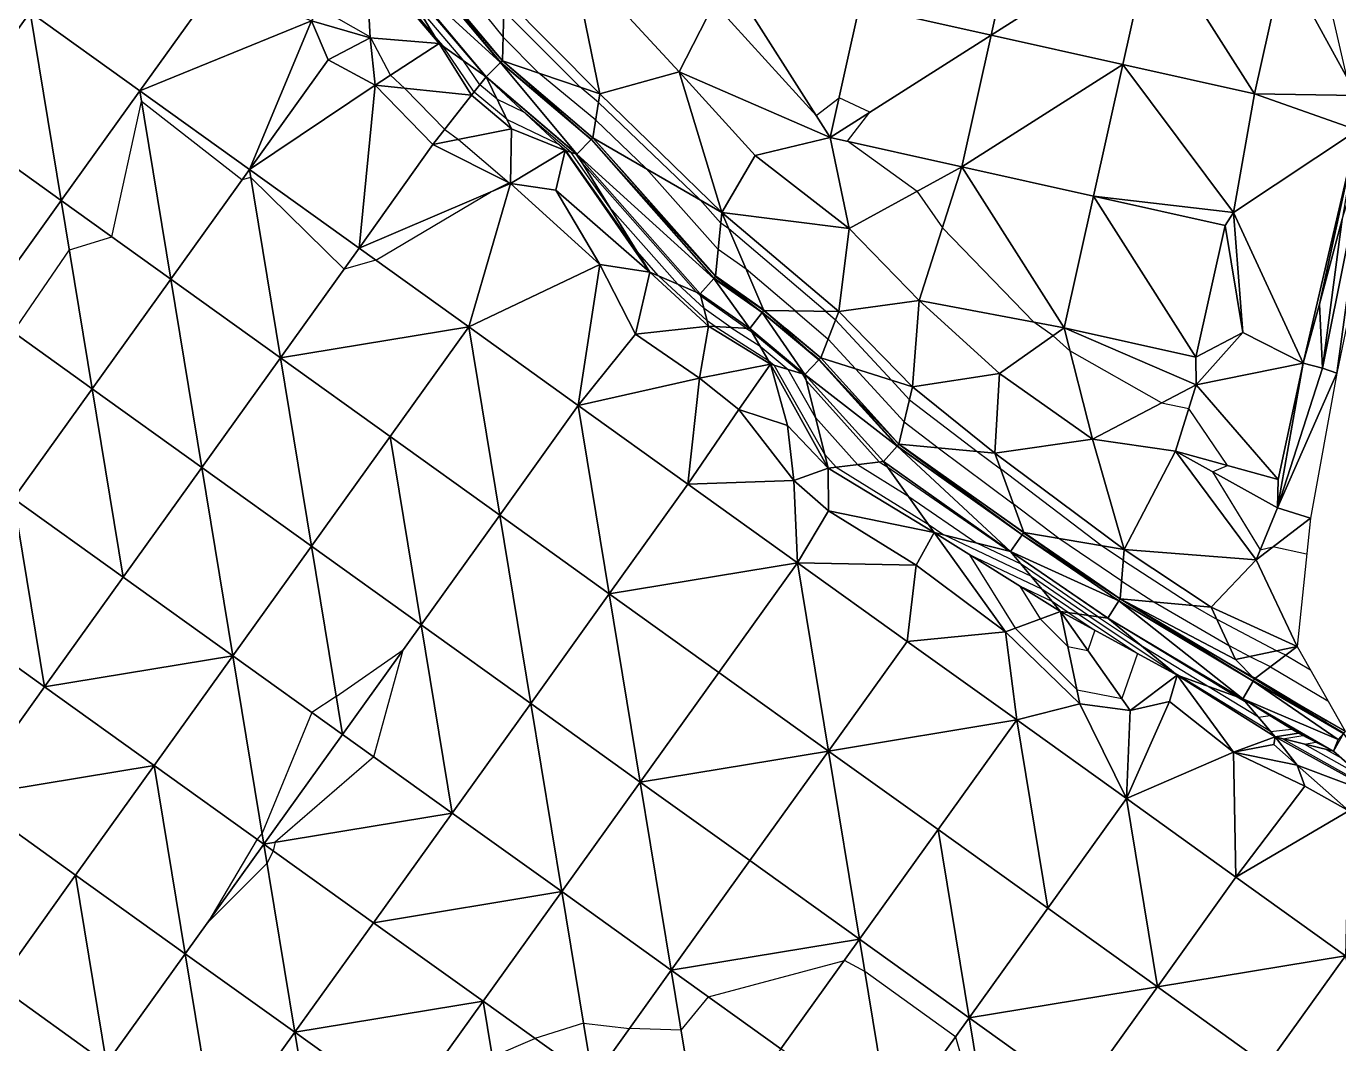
# Model space of a CAD drawing. Extents: x 452550 to 453808, y 451368 to 453069.
# Drawn here: x 453230.9 to 453328.2, y 452361.9 to 452437.3 of the extents above; entities that cross this region are included whole.
import ezdxf

# ---------------------------------------------------------------- set-up
doc = ezdxf.new("R2010")
doc.units = 0
doc.header["$LTSCALE"] = 0.35
doc.header["$MEASUREMENT"] = 0
doc.linetypes.add('DASHED', pattern=[5442.857143, 3628.571429, -1814.285714])
doc.layers.add('Default', color=42, linetype='Continuous', lineweight=25)
doc.layers.add('FPS_Contours-Minor', color=40, linetype='DASHED', lineweight=25)

msp = doc.modelspace()

# ---------------------------------------------------------------- linework, layer by layer
at = {"layer": 'Default', "color": 8, "linetype": 'Continuous', "lineweight": 25}
for points in [[(453302.435, 452436.625, 13.934), (453292.675, 452438.803, 13.95), (453304.613, 452446.385, 13.943)], [(453302.435, 452436.625, 13.934), (453304.613, 452446.385, 13.943), (453314.373, 452444.207, 13.98)], [(453231.188, 452438.322, 14.016), (453225.36, 452430.195, 14.024), (453223.062, 452444.15, 14.035)], [(453312.195, 452434.447, 13.956), (453302.435, 452436.625, 13.934), (453314.373, 452444.207, 13.98)], [(453312.195, 452434.447, 13.956), (453314.373, 452444.207, 13.98), (453321.955, 452432.269, 13.944)], [(453321.955, 452432.269, 13.944), (453314.373, 452444.207, 13.98), (453324.133, 452442.029, 13.964)], [(453257.665, 452442.265, 12.356), (453258.799, 452443.248, 12.356), (453266.062, 452434.592, 12.457)], [(453258.799, 452443.248, 12.356), (453258.95, 452443.379, 12.956), (453266.204, 452434.733, 13.057)], [(453258.799, 452443.248, 12.356), (453266.204, 452434.733, 13.057), (453266.062, 452434.592, 12.457)], [(453258.95, 452443.379, 12.956), (453266.332, 452439.44, 14.262), (453266.204, 452434.733, 13.057)], [(453252.047, 452437.694, 14.087), (453256.078, 452442.429, 13.613), (453256.386, 452436.426, 14.005)], [(453257.665, 452442.265, 12.356), (453261.51, 452436.017, 13.586), (453256.078, 452442.429, 13.613)], [(453261.51, 452436.017, 13.586), (453256.386, 452436.426, 14.005), (453256.078, 452442.429, 13.613)], [(453261.51, 452436.017, 13.586), (453257.665, 452442.265, 12.356), (453264.993, 452433.531, 12.457)], [(453257.665, 452442.265, 12.356), (453266.062, 452434.592, 12.457), (453264.993, 452433.531, 12.457)], [(453271.313, 452442.547, 14.278), (453273.426, 452432.277, 14.245), (453266.332, 452439.44, 14.262)], [(453279.289, 452433.9, 14.344), (453273.426, 452432.277, 14.245), (453271.313, 452442.547, 14.278)], [(453279.289, 452433.9, 14.344), (453271.313, 452442.547, 14.278), (453282.915, 452440.981, 13.864)], [(453321.955, 452432.269, 13.944), (453324.133, 452442.029, 13.964), (453329.545, 452432.153, 14.006)], [(453324.133, 452442.029, 13.964), (453331.769, 452441.43, 14.065), (453329.545, 452432.153, 14.006)], [(453239.314, 452432.494, 14.002), (453231.188, 452438.322, 14.016), (453245.142, 452440.62, 14.042)], [(453239.314, 452432.494, 14.002), (453245.142, 452440.62, 14.042), (453252.047, 452437.694, 14.087)], [(453279.289, 452433.9, 14.344), (453282.915, 452440.981, 13.864), (453290.497, 452429.043, 14.021)], [(453290.497, 452429.043, 14.021), (453282.915, 452440.981, 13.864), (453292.675, 452438.803, 13.95)], [(453266.332, 452439.44, 14.262), (453273.426, 452432.277, 14.245), (453266.204, 452434.733, 13.057)], [(453233.486, 452424.368, 14.023), (453225.36, 452430.195, 14.024), (453231.188, 452438.322, 14.016)], [(453239.314, 452432.494, 14.002), (453233.486, 452424.368, 14.023), (453231.188, 452438.322, 14.016)], [(453290.497, 452429.043, 14.021), (453292.675, 452438.803, 13.95), (453302.435, 452436.625, 13.934)], [(453247.44, 452426.666, 14.003), (453239.314, 452432.494, 14.002), (453252.047, 452437.694, 14.087)], [(453253.268, 452434.792, 14.097), (453247.44, 452426.666, 14.003), (453252.047, 452437.694, 14.087)], [(453253.268, 452434.792, 14.097), (453252.047, 452437.694, 14.087), (453256.386, 452436.426, 14.005)], [(453253.268, 452434.792, 14.097), (453256.386, 452436.426, 14.005), (453256.752, 452432.907, 14.132)], [(453256.386, 452436.426, 14.005), (453261.51, 452436.017, 13.586), (453256.752, 452432.907, 14.132)], [(453300.257, 452426.865, 13.856), (453290.497, 452429.043, 14.021), (453302.435, 452436.625, 13.934)], [(453300.257, 452426.865, 13.856), (453302.435, 452436.625, 13.934), (453312.195, 452434.447, 13.956)], [(453261.51, 452436.017, 13.586), (453263.913, 452432.177, 13.704), (453256.752, 452432.907, 14.132)], [(453263.913, 452432.177, 13.704), (453261.51, 452436.017, 13.586), (453264.993, 452433.531, 12.457)], [(453247.44, 452426.666, 14.003), (453253.268, 452434.792, 14.097), (453256.752, 452432.907, 14.132)], [(453264.993, 452433.531, 12.457), (453266.062, 452434.592, 12.457), (453271.714, 452427.808, 12.402)], [(453266.062, 452434.592, 12.457), (453266.204, 452434.733, 13.057), (453272.768, 452428.881, 12.402)], [(453266.062, 452434.592, 12.457), (453272.768, 452428.881, 12.402), (453271.714, 452427.808, 12.402)], [(453266.204, 452434.733, 13.057), (453272.908, 452429.025, 13.002), (453272.768, 452428.881, 12.402)], [(453266.204, 452434.733, 13.057), (453273.426, 452432.277, 14.245), (453272.908, 452429.025, 13.002)], [(453310.017, 452424.687, 13.882), (453300.257, 452426.865, 13.856), (453312.195, 452434.447, 13.956)], [(453310.017, 452424.687, 13.882), (453312.195, 452434.447, 13.956), (453320.401, 452423.482, 13.89)], [(453312.195, 452434.447, 13.956), (453321.955, 452432.269, 13.944), (453320.401, 452423.482, 13.89)], [(453266.872, 452429.68, 13.727), (453263.913, 452432.177, 13.704), (453264.993, 452433.531, 12.457)], [(453270.849, 452428.067, 13.608), (453264.993, 452433.531, 12.457), (453271.714, 452427.808, 12.402)], [(453270.849, 452428.067, 13.608), (453266.872, 452429.68, 13.727), (453264.993, 452433.531, 12.457)], [(453279.289, 452433.9, 14.344), (453282.46, 452423.49, 14.205), (453273.426, 452432.277, 14.245)], [(453284.93, 452427.712, 14.246), (453279.289, 452433.9, 14.344), (453290.497, 452429.043, 14.021)], [(453284.93, 452427.712, 14.246), (453282.46, 452423.49, 14.205), (453279.289, 452433.9, 14.344)], [(453241.612, 452418.54, 13.973), (453233.486, 452424.368, 14.023), (453239.314, 452432.494, 14.002)], [(453247.44, 452426.666, 14.003), (453241.612, 452418.54, 13.973), (453239.314, 452432.494, 14.002)], [(453255.567, 452420.838, 14.015), (453247.44, 452426.666, 14.003), (453256.752, 452432.907, 14.132)], [(453255.567, 452420.838, 14.015), (453256.752, 452432.907, 14.132), (453261.025, 452428.519, 14.132)], [(453256.752, 452432.907, 14.132), (453263.913, 452432.177, 13.704), (453261.025, 452428.519, 14.132)], [(453263.913, 452432.177, 13.704), (453266.872, 452429.68, 13.727), (453261.025, 452428.519, 14.132)], [(453273.426, 452432.277, 14.245), (453282.46, 452423.49, 14.205), (453272.908, 452429.025, 13.002)], [(453321.955, 452432.269, 13.944), (453329.591, 452429.578, 13.953), (453320.401, 452423.482, 13.89)], [(453329.591, 452429.578, 13.953), (453321.955, 452432.269, 13.944), (453329.545, 452432.153, 14.006)], [(453233.486, 452424.368, 14.023), (453227.658, 452416.241, 14.025), (453225.36, 452430.195, 14.024)], [(453261.025, 452428.519, 14.132), (453266.872, 452429.68, 13.727), (453266.804, 452425.634, 13.998)], [(453266.872, 452429.68, 13.727), (453270.849, 452428.067, 13.608), (453266.804, 452425.634, 13.998)], [(453325.546, 452412.314, 13.95), (453320.401, 452423.482, 13.89), (453329.591, 452429.578, 13.953)], [(453326.758, 452416.693, 13.925), (453325.546, 452412.314, 13.95), (453329.591, 452429.578, 13.953)], [(453329.591, 452429.578, 13.953), (453328.46, 452422.993, 13.928), (453326.758, 452416.693, 13.925)], [(453330.533, 452429.552, 13.649), (453328.064, 452411.567, 13.974), (453326.994, 452411.94, 13.715)], [(453328.46, 452422.993, 13.928), (453330.533, 452429.552, 13.649), (453326.994, 452411.94, 13.715)], [(453330.533, 452429.552, 13.649), (453331.772, 452429.374, 14.046), (453328.064, 452411.567, 13.974)], [(453271.714, 452427.808, 12.402), (453272.768, 452428.881, 12.402), (453281.866, 452418.593, 12.393)], [(453272.768, 452428.881, 12.402), (453272.908, 452429.025, 13.002), (453282.001, 452418.743, 12.993)], [(453272.768, 452428.881, 12.402), (453282.001, 452418.743, 12.993), (453281.866, 452418.593, 12.393)], [(453272.908, 452429.025, 13.002), (453282.46, 452423.49, 14.205), (453282.001, 452418.743, 12.993)], [(453291.912, 452422.295, 14.218), (453284.93, 452427.712, 14.246), (453290.497, 452429.043, 14.021)], [(453291.912, 452422.295, 14.218), (453290.497, 452429.043, 14.021), (453300.257, 452426.865, 13.856)], [(453255.567, 452420.838, 14.015), (453261.025, 452428.519, 14.132), (453266.804, 452425.634, 13.998)], [(453266.804, 452425.634, 13.998), (453270.849, 452428.067, 13.608), (453270.157, 452425.129, 13.782)], [(453277.114, 452419.056, 13.732), (453270.157, 452425.129, 13.782), (453270.849, 452428.067, 13.608)], [(453271.714, 452427.808, 12.402), (453277.114, 452419.056, 13.732), (453270.849, 452428.067, 13.608)], [(453271.714, 452427.808, 12.402), (453281.866, 452418.593, 12.393), (453280.859, 452417.466, 12.393)], [(453277.114, 452419.056, 13.732), (453271.714, 452427.808, 12.402), (453280.859, 452417.466, 12.393)], [(453291.912, 452422.295, 14.218), (453282.46, 452423.49, 14.205), (453284.93, 452427.712, 14.246)], [(453249.739, 452412.712, 13.935), (453241.612, 452418.54, 13.973), (453247.44, 452426.666, 14.003)], [(453255.567, 452420.838, 14.015), (453249.739, 452412.712, 13.935), (453247.44, 452426.666, 14.003)], [(453297.081, 452416.953, 14.173), (453291.912, 452422.295, 14.218), (453300.257, 452426.865, 13.856)], [(453297.081, 452416.953, 14.173), (453300.257, 452426.865, 13.856), (453307.839, 452414.927, 13.954)], [(453307.839, 452414.927, 13.954), (453300.257, 452426.865, 13.856), (453310.017, 452424.687, 13.882)], [(453263.693, 452415.01, 13.916), (453255.567, 452420.838, 14.015), (453266.804, 452425.634, 13.998)], [(453263.693, 452415.01, 13.916), (453266.804, 452425.634, 13.998), (453273.414, 452419.617, 13.939)], [(453266.804, 452425.634, 13.998), (453270.157, 452425.129, 13.782), (453273.414, 452419.617, 13.939)], [(453277.114, 452419.056, 13.732), (453273.414, 452419.617, 13.939), (453270.157, 452425.129, 13.782)], [(453307.839, 452414.927, 13.954), (453310.017, 452424.687, 13.882), (453317.599, 452412.749, 13.885)], [(453317.599, 452412.749, 13.885), (453310.017, 452424.687, 13.882), (453319.777, 452422.509, 13.91)], [(453319.777, 452422.509, 13.91), (453310.017, 452424.687, 13.882), (453320.401, 452423.482, 13.89)], [(453235.785, 452410.413, 13.935), (453227.658, 452416.241, 14.025), (453233.486, 452424.368, 14.023)], [(453241.612, 452418.54, 13.973), (453235.785, 452410.413, 13.935), (453233.486, 452424.368, 14.023)], [(453282.001, 452418.743, 12.993), (453282.46, 452423.49, 14.205), (453285.584, 452416.225, 12.991)], [(453282.46, 452423.49, 14.205), (453291.126, 452416.144, 14.216), (453285.584, 452416.225, 12.991)], [(453291.912, 452422.295, 14.218), (453291.126, 452416.144, 14.216), (453282.46, 452423.49, 14.205)], [(453321.079, 452414.584, 13.903), (453319.777, 452422.509, 13.91), (453320.401, 452423.482, 13.89)], [(453325.546, 452412.314, 13.95), (453321.079, 452414.584, 13.903), (453320.401, 452423.482, 13.89)], [(453326.994, 452411.94, 13.715), (453326.758, 452416.693, 13.925), (453328.46, 452422.993, 13.928)], [(453297.081, 452416.953, 14.173), (453291.126, 452416.144, 14.216), (453291.912, 452422.295, 14.218)], [(453317.599, 452412.749, 13.885), (453319.777, 452422.509, 13.91), (453321.079, 452414.584, 13.903)], [(453263.693, 452415.01, 13.916), (453249.739, 452412.712, 13.935), (453255.567, 452420.838, 14.015)], [(453271.819, 452409.182, 13.859), (453263.693, 452415.01, 13.916), (453273.414, 452419.617, 13.939)], [(453271.819, 452409.182, 13.859), (453273.414, 452419.617, 13.939), (453276.062, 452414.463, 13.939)], [(453273.414, 452419.617, 13.939), (453277.114, 452419.056, 13.732), (453276.062, 452414.463, 13.939)], [(453281.479, 452415.062, 13.713), (453276.062, 452414.463, 13.939), (453277.114, 452419.056, 13.732)], [(453280.859, 452417.466, 12.393), (453281.479, 452415.062, 13.713), (453277.114, 452419.056, 13.732)], [(453243.911, 452404.586, 13.903), (453235.785, 452410.413, 13.935), (453241.612, 452418.54, 13.973)], [(453249.739, 452412.712, 13.935), (453243.911, 452404.586, 13.903), (453241.612, 452418.54, 13.973)], [(453280.859, 452417.466, 12.393), (453281.866, 452418.593, 12.393), (453284.548, 452414.875, 12.391)], [(453281.866, 452418.593, 12.393), (453282.001, 452418.743, 12.993), (453285.462, 452416.067, 12.391)], [(453281.866, 452418.593, 12.393), (453285.462, 452416.067, 12.391), (453284.548, 452414.875, 12.391)], [(453282.001, 452418.743, 12.993), (453285.584, 452416.225, 12.991), (453285.462, 452416.067, 12.391)], [(453281.479, 452415.062, 13.713), (453280.859, 452417.466, 12.393), (453284.548, 452414.875, 12.391)], [(453297.081, 452416.953, 14.173), (453296.596, 452410.565, 14.291), (453291.126, 452416.144, 14.216)], [(453303.045, 452411.561, 14.221), (453296.596, 452410.565, 14.291), (453297.081, 452416.953, 14.173)], [(453303.045, 452411.561, 14.221), (453297.081, 452416.953, 14.173), (453307.839, 452414.927, 13.954)], [(453235.785, 452410.413, 13.935), (453229.957, 452402.287, 13.932), (453227.658, 452416.241, 14.025)], [(453284.548, 452414.875, 12.391), (453285.462, 452416.067, 12.391), (453288.611, 452411.48, 12.414)], [(453285.462, 452416.067, 12.391), (453285.584, 452416.225, 12.991), (453289.653, 452412.565, 12.414)], [(453285.462, 452416.067, 12.391), (453289.653, 452412.565, 12.414), (453288.611, 452411.48, 12.414)], [(453285.584, 452416.225, 12.991), (453291.126, 452416.144, 14.216), (453289.792, 452412.71, 13.014)], [(453285.584, 452416.225, 12.991), (453289.792, 452412.71, 13.014), (453289.653, 452412.565, 12.414)], [(453291.126, 452416.144, 14.216), (453296.596, 452410.565, 14.291), (453289.792, 452412.71, 13.014)], [(453325.546, 452412.314, 13.95), (453326.758, 452416.693, 13.925), (453326.994, 452411.94, 13.715)], [(453257.865, 452406.884, 13.867), (453249.739, 452412.712, 13.935), (453263.693, 452415.01, 13.916)], [(453265.991, 452401.056, 13.902), (453257.865, 452406.884, 13.867), (453263.693, 452415.01, 13.916)], [(453271.819, 452409.182, 13.859), (453265.991, 452401.056, 13.902), (453263.693, 452415.01, 13.916)], [(453276.062, 452414.463, 13.939), (453281.479, 452415.062, 13.713), (453280.812, 452411.211, 13.897)], [(453286.066, 452412.242, 13.628), (453280.812, 452411.211, 13.897), (453281.479, 452415.062, 13.713)], [(453284.548, 452414.875, 12.391), (453286.066, 452412.242, 13.628), (453281.479, 452415.062, 13.713)], [(453309.928, 452406.69, 14.176), (453303.045, 452411.561, 14.221), (453307.839, 452414.927, 13.954)], [(453309.928, 452406.69, 14.176), (453307.839, 452414.927, 13.954), (453317.623, 452410.718, 13.912)], [(453307.839, 452414.927, 13.954), (453317.599, 452412.749, 13.885), (453317.623, 452410.718, 13.912)], [(453271.819, 452409.182, 13.859), (453276.062, 452414.463, 13.939), (453280.812, 452411.211, 13.897)], [(453286.066, 452412.242, 13.628), (453284.548, 452414.875, 12.391), (453288.611, 452411.48, 12.414)], [(453317.623, 452410.718, 13.912), (453317.599, 452412.749, 13.885), (453321.079, 452414.584, 13.903)], [(453325.546, 452412.314, 13.95), (453317.623, 452410.718, 13.912), (453321.079, 452414.584, 13.903)], [(453252.037, 452398.758, 13.892), (453243.911, 452404.586, 13.903), (453249.739, 452412.712, 13.935)], [(453257.865, 452406.884, 13.867), (453252.037, 452398.758, 13.892), (453249.739, 452412.712, 13.935)], [(453280.812, 452411.211, 13.897), (453286.066, 452412.242, 13.628), (453283.708, 452408.879, 13.891)], [(453283.708, 452408.879, 13.891), (453286.066, 452412.242, 13.628), (453287.329, 452407.686, 13.771)], [(453288.611, 452411.48, 12.414), (453290.338, 452404.523, 13.687), (453286.066, 452412.242, 13.628)], [(453290.338, 452404.523, 13.687), (453287.329, 452407.686, 13.771), (453286.066, 452412.242, 13.628)], [(453289.653, 452412.565, 12.414), (453295.451, 452406.162, 12.397), (453288.611, 452411.48, 12.414)], [(453289.653, 452412.565, 12.414), (453289.792, 452412.71, 13.014), (453295.585, 452406.313, 12.997)], [(453289.653, 452412.565, 12.414), (453295.585, 452406.313, 12.997), (453295.451, 452406.162, 12.397)], [(453289.792, 452412.71, 13.014), (453296.596, 452410.565, 14.291), (453295.585, 452406.313, 12.997)], [(453325.546, 452412.314, 13.95), (453323.709, 452403.689, 13.845), (453317.623, 452410.718, 13.912)], [(453323.662, 452401.598, 13.722), (453323.709, 452403.689, 13.845), (453325.546, 452412.314, 13.95)], [(453326.994, 452411.94, 13.715), (453323.662, 452401.598, 13.722), (453325.546, 452412.314, 13.95)], [(453279.945, 452403.354, 13.868), (453271.819, 452409.182, 13.859), (453280.812, 452411.211, 13.897)], [(453279.945, 452403.354, 13.868), (453280.812, 452411.211, 13.897), (453283.708, 452408.879, 13.891)], [(453288.611, 452411.48, 12.414), (453295.451, 452406.162, 12.397), (453294.449, 452405.033, 12.397)], [(453290.338, 452404.523, 13.687), (453288.611, 452411.48, 12.414), (453294.449, 452405.033, 12.397)], [(453303.045, 452411.561, 14.221), (453302.703, 452405.658, 14.226), (453296.596, 452410.565, 14.291)], [(453309.928, 452406.69, 14.176), (453302.703, 452405.658, 14.226), (453303.045, 452411.561, 14.221)], [(453326.994, 452411.94, 13.715), (453328.064, 452411.567, 13.974), (453323.662, 452401.598, 13.722)], [(453328.064, 452411.567, 13.974), (453326.092, 452400.836, 13.852), (453323.662, 452401.598, 13.722)], [(453238.083, 452396.459, 13.919), (453229.957, 452402.287, 13.932), (453235.785, 452410.413, 13.935)], [(453243.911, 452404.586, 13.903), (453238.083, 452396.459, 13.919), (453235.785, 452410.413, 13.935)], [(453296.596, 452410.565, 14.291), (453302.703, 452405.658, 14.226), (453295.585, 452406.313, 12.997)], [(453309.928, 452406.69, 14.176), (453317.623, 452410.718, 13.912), (453316.097, 452405.788, 14.159)], [(453323.709, 452403.689, 13.845), (453316.097, 452405.788, 14.159), (453317.623, 452410.718, 13.912)], [(453274.117, 452395.228, 13.912), (453265.991, 452401.056, 13.902), (453271.819, 452409.182, 13.859)], [(453279.945, 452403.354, 13.868), (453274.117, 452395.228, 13.912), (453271.819, 452409.182, 13.859)], [(453279.945, 452403.354, 13.868), (453283.708, 452408.879, 13.891), (453287.788, 452403.624, 13.896)], [(453283.708, 452408.879, 13.891), (453287.329, 452407.686, 13.771), (453287.788, 452403.624, 13.896)], [(453287.329, 452407.686, 13.771), (453290.338, 452404.523, 13.687), (453287.788, 452403.624, 13.896)], [(453260.163, 452392.93, 13.992), (453252.037, 452398.758, 13.892), (453257.865, 452406.884, 13.867)], [(453265.991, 452401.056, 13.902), (453260.163, 452392.93, 13.992), (453257.865, 452406.884, 13.867)], [(453294.449, 452405.033, 12.397), (453295.451, 452406.162, 12.397), (453303.87, 452398.361, 12.485)], [(453295.451, 452406.162, 12.397), (453295.585, 452406.313, 12.997), (453304.727, 452399.593, 12.485)], [(453295.451, 452406.162, 12.397), (453304.727, 452399.593, 12.485), (453303.87, 452398.361, 12.485)], [(453295.585, 452406.313, 12.997), (453302.703, 452405.658, 14.226), (453304.842, 452399.757, 13.085)], [(453295.585, 452406.313, 12.997), (453304.842, 452399.757, 13.085), (453304.727, 452399.593, 12.485)], [(453309.928, 452406.69, 14.176), (453312.298, 452398.509, 14.273), (453302.703, 452405.658, 14.226)], [(453309.928, 452406.69, 14.176), (453316.097, 452405.788, 14.159), (453312.298, 452398.509, 14.273)], [(453312.298, 452398.509, 14.273), (453304.842, 452399.757, 13.085), (453302.703, 452405.658, 14.226)], [(453322.066, 452397.732, 14.067), (453312.298, 452398.509, 14.273), (453316.097, 452405.788, 14.159)], [(453323.709, 452403.689, 13.845), (453323.662, 452401.598, 13.722), (453316.097, 452405.788, 14.159)], [(453323.662, 452401.598, 13.722), (453322.066, 452397.732, 14.067), (453316.097, 452405.788, 14.159)], [(453246.209, 452390.631, 13.93), (453238.083, 452396.459, 13.919), (453243.911, 452404.586, 13.903)], [(453252.037, 452398.758, 13.892), (453246.209, 452390.631, 13.93), (453243.911, 452404.586, 13.903)], [(453287.788, 452403.624, 13.896), (453290.338, 452404.523, 13.687), (453290.379, 452401.369, 13.831)], [(453294.449, 452405.033, 12.397), (453298.202, 452399.762, 13.647), (453290.338, 452404.523, 13.687)], [(453298.202, 452399.762, 13.647), (453290.379, 452401.369, 13.831), (453290.338, 452404.523, 13.687)], [(453298.202, 452399.762, 13.647), (453294.449, 452405.033, 12.397), (453303.87, 452398.361, 12.485)], [(453288.071, 452397.526, 13.925), (453274.117, 452395.228, 13.912), (453279.945, 452403.354, 13.868)], [(453288.071, 452397.526, 13.925), (453279.945, 452403.354, 13.868), (453287.788, 452403.624, 13.896)], [(453288.071, 452397.526, 13.925), (453287.788, 452403.624, 13.896), (453290.379, 452401.369, 13.831)], [(453232.255, 452388.333, 13.922), (453224.129, 452394.161, 13.921), (453229.957, 452402.287, 13.932)], [(453238.083, 452396.459, 13.919), (453232.255, 452388.333, 13.922), (453229.957, 452402.287, 13.932)], [(453288.071, 452397.526, 13.925), (453290.379, 452401.369, 13.831), (453296.873, 452397.356, 13.83)], [(453290.379, 452401.369, 13.831), (453298.202, 452399.762, 13.647), (453296.873, 452397.356, 13.83)], [(453323.662, 452401.598, 13.722), (453326.092, 452400.836, 13.852), (453322.066, 452397.732, 14.067)], [(453268.289, 452387.102, 13.969), (453260.163, 452392.93, 13.992), (453265.991, 452401.056, 13.902)], [(453274.117, 452395.228, 13.912), (453268.289, 452387.102, 13.969), (453265.991, 452401.056, 13.902)], [(453326.092, 452400.836, 13.852), (453325.117, 452391.307, 14.377), (453322.066, 452397.732, 14.067)], [(453303.499, 452392.409, 13.81), (453296.873, 452397.356, 13.83), (453298.202, 452399.762, 13.647)], [(453303.87, 452398.361, 12.485), (453307.563, 452393.915, 14.904), (453298.202, 452399.762, 13.647)], [(453307.563, 452393.915, 14.904), (453303.499, 452392.409, 13.81), (453298.202, 452399.762, 13.647)], [(453303.87, 452398.361, 12.485), (453304.727, 452399.593, 12.485), (453311.891, 452394.694, 12.471)], [(453304.727, 452399.593, 12.485), (453304.842, 452399.757, 13.085), (453311.999, 452394.862, 13.071)], [(453304.727, 452399.593, 12.485), (453311.999, 452394.862, 13.071), (453311.891, 452394.694, 12.471)], [(453304.842, 452399.757, 13.085), (453312.298, 452398.509, 14.273), (453311.999, 452394.862, 13.071)], [(453254.335, 452384.803, 14.027), (453246.209, 452390.631, 13.93), (453252.037, 452398.758, 13.892)], [(453260.163, 452392.93, 13.992), (453254.335, 452384.803, 14.027), (453252.037, 452398.758, 13.892)], [(453312.298, 452398.509, 14.273), (453318.743, 452394.242, 14.234), (453311.999, 452394.862, 13.071)], [(453318.743, 452394.242, 14.234), (453312.298, 452398.509, 14.273), (453322.066, 452397.732, 14.067)], [(453282.244, 452389.4, 13.887), (453274.117, 452395.228, 13.912), (453288.071, 452397.526, 13.925)], [(453290.37, 452383.572, 13.837), (453282.244, 452389.4, 13.887), (453288.071, 452397.526, 13.925)], [(453296.198, 452391.698, 13.862), (453290.37, 452383.572, 13.837), (453288.071, 452397.526, 13.925)], [(453296.198, 452391.698, 13.862), (453288.071, 452397.526, 13.925), (453296.873, 452397.356, 13.83)], [(453303.87, 452398.361, 12.485), (453311.891, 452394.694, 12.471), (453311.081, 452393.429, 12.471)], [(453307.563, 452393.915, 14.904), (453303.87, 452398.361, 12.485), (453311.081, 452393.429, 12.471)], [(453325.117, 452391.307, 14.377), (453318.743, 452394.242, 14.234), (453322.066, 452397.732, 14.067)], [(453246.209, 452390.631, 13.93), (453232.255, 452388.333, 13.922), (453238.083, 452396.459, 13.919)], [(453296.198, 452391.698, 13.862), (453296.873, 452397.356, 13.83), (453303.499, 452392.409, 13.81)], [(453276.416, 452381.274, 13.904), (453268.289, 452387.102, 13.969), (453274.117, 452395.228, 13.912)], [(453282.244, 452389.4, 13.887), (453276.416, 452381.274, 13.904), (453274.117, 452395.228, 13.912)], [(453311.081, 452393.429, 12.471), (453311.891, 452394.694, 12.471), (453321.091, 452387.446, 12.37)], [(453311.891, 452394.694, 12.471), (453311.999, 452394.862, 13.071), (453321.852, 452388.74, 12.37)], [(453311.891, 452394.694, 12.471), (453321.852, 452388.74, 12.37), (453321.091, 452387.446, 12.37)], [(453311.999, 452394.862, 13.071), (453320.548, 452390.358, 13.246), (453321.953, 452388.912, 12.97)], [(453311.999, 452394.862, 13.071), (453321.953, 452388.912, 12.97), (453321.852, 452388.74, 12.37)], [(453311.999, 452394.862, 13.071), (453318.743, 452394.242, 14.234), (453320.548, 452390.358, 13.246)], [(453232.255, 452388.333, 13.922), (453226.427, 452380.207, 13.952), (453224.129, 452394.161, 13.921)], [(453303.499, 452392.409, 13.81), (453307.563, 452393.915, 14.904), (453309.009, 452387.059, 13.839)], [(453311.081, 452393.429, 12.471), (453316.226, 452389.189, 13.535), (453307.563, 452393.915, 14.904)], [(453312.723, 452386.586, 13.878), (453309.009, 452387.059, 13.839), (453307.563, 452393.915, 14.904)], [(453316.226, 452389.189, 13.535), (453312.723, 452386.586, 13.878), (453307.563, 452393.915, 14.904)], [(453318.743, 452394.242, 14.234), (453325.117, 452391.307, 14.377), (453320.548, 452390.358, 13.246)], [(453262.462, 452378.976, 13.932), (453254.335, 452384.803, 14.027), (453260.163, 452392.93, 13.992)], [(453268.289, 452387.102, 13.969), (453262.462, 452378.976, 13.932), (453260.163, 452392.93, 13.992)], [(453316.226, 452389.189, 13.535), (453311.081, 452393.429, 12.471), (453321.091, 452387.446, 12.37)], [(453304.324, 452385.871, 13.854), (453290.37, 452383.572, 13.837), (453296.198, 452391.698, 13.862)], [(453304.324, 452385.871, 13.854), (453296.198, 452391.698, 13.862), (453303.499, 452392.409, 13.81)], [(453304.324, 452385.871, 13.854), (453303.499, 452392.409, 13.81), (453309.009, 452387.059, 13.839)], [(453240.381, 452382.505, 13.933), (453232.255, 452388.333, 13.922), (453246.209, 452390.631, 13.93)], [(453248.507, 452376.677, 14.004), (453240.381, 452382.505, 13.933), (453246.209, 452390.631, 13.93)], [(453254.335, 452384.803, 14.027), (453248.507, 452376.677, 14.004), (453246.209, 452390.631, 13.93)], [(453325.117, 452391.307, 14.377), (453321.953, 452388.912, 12.97), (453320.548, 452390.358, 13.246)], [(453321.953, 452388.912, 12.97), (453325.117, 452391.307, 14.377), (453328.66, 452385.033, 13.008)], [(453290.37, 452383.572, 13.837), (453276.416, 452381.274, 13.904), (453282.244, 452389.4, 13.887)], [(453312.723, 452386.586, 13.878), (453316.226, 452389.189, 13.535), (453315.656, 452387.238, 13.788)], [(453320.399, 452383.485, 13.911), (453315.656, 452387.238, 13.788), (453316.226, 452389.189, 13.535)], [(453321.091, 452387.446, 12.37), (453323.472, 452384.625, 13.678), (453316.226, 452389.189, 13.535)], [(453323.472, 452384.625, 13.678), (453320.399, 452383.485, 13.911), (453316.226, 452389.189, 13.535)], [(453321.091, 452387.446, 12.37), (453321.852, 452388.74, 12.37), (453328.145, 452384.437, 12.332)], [(453321.852, 452388.74, 12.37), (453321.953, 452388.912, 12.97), (453328.56, 452384.859, 12.33)], [(453321.852, 452388.74, 12.37), (453328.56, 452384.859, 12.33), (453328.145, 452384.437, 12.332)], [(453321.953, 452388.912, 12.97), (453328.66, 452385.033, 13.008), (453328.56, 452384.859, 12.33)], [(453240.381, 452382.505, 13.933), (453226.427, 452380.207, 13.952), (453232.255, 452388.333, 13.922)], [(453270.588, 452373.148, 13.934), (453262.462, 452378.976, 13.932), (453268.289, 452387.102, 13.969)], [(453276.416, 452381.274, 13.904), (453270.588, 452373.148, 13.934), (453268.289, 452387.102, 13.969)], [(453312.45, 452380.043, 13.88), (453304.324, 452385.871, 13.854), (453309.009, 452387.059, 13.839)], [(453312.45, 452380.043, 13.88), (453309.009, 452387.059, 13.839), (453312.723, 452386.586, 13.878)], [(453312.45, 452380.043, 13.88), (453315.656, 452387.238, 13.788), (453320.399, 452383.485, 13.911)], [(453312.45, 452380.043, 13.88), (453312.723, 452386.586, 13.878), (453315.656, 452387.238, 13.788)], [(453321.091, 452387.446, 12.37), (453328.145, 452384.437, 12.332), (453327.809, 452383.56, 12.33)], [(453325.208, 452384.883, 13.66), (453321.091, 452387.446, 12.37), (453327.809, 452383.56, 12.33)], [(453325.208, 452384.883, 13.66), (453323.472, 452384.625, 13.678), (453321.091, 452387.446, 12.37)], [(453298.496, 452377.744, 13.891), (453290.37, 452383.572, 13.837), (453304.324, 452385.871, 13.854)], [(453306.622, 452371.916, 13.89), (453298.496, 452377.744, 13.891), (453304.324, 452385.871, 13.854)], [(453312.45, 452380.043, 13.88), (453306.622, 452371.916, 13.89), (453304.324, 452385.871, 13.854)], [(453262.462, 452378.976, 13.932), (453248.507, 452376.677, 14.004), (453254.335, 452384.803, 14.027)], [(453323.472, 452384.625, 13.678), (453325.208, 452384.883, 13.66), (453327.809, 452383.56, 12.33)], [(453328.145, 452384.437, 12.332), (453328.56, 452384.859, 12.33), (453327.809, 452383.56, 12.33)], [(453328.56, 452384.859, 12.33), (453331.892, 452379.989, 13.568), (453327.809, 452383.56, 12.33)], [(453320.399, 452383.485, 13.911), (453323.472, 452384.625, 13.678), (453323.385, 452384.043, 13.696)], [(453320.399, 452383.485, 13.911), (453323.385, 452384.043, 13.696), (453325.117, 452382.528, 13.815)], [(453325.117, 452382.528, 13.815), (453323.385, 452384.043, 13.696), (453323.472, 452384.625, 13.678)], [(453327.809, 452383.56, 12.33), (453331.892, 452379.989, 13.568), (453323.472, 452384.625, 13.678)], [(453331.892, 452379.989, 13.568), (453325.117, 452382.528, 13.815), (453323.472, 452384.625, 13.678)], [(453284.542, 452375.446, 13.904), (453276.416, 452381.274, 13.904), (453290.37, 452383.572, 13.837)], [(453292.668, 452369.618, 13.985), (453284.542, 452375.446, 13.904), (453290.37, 452383.572, 13.837)], [(453298.496, 452377.744, 13.891), (453292.668, 452369.618, 13.985), (453290.37, 452383.572, 13.837)], [(453320.576, 452374.215, 13.907), (453312.45, 452380.043, 13.88), (453320.399, 452383.485, 13.911)], [(453320.576, 452374.215, 13.907), (453320.399, 452383.485, 13.911), (453325.684, 452380.965, 13.866)], [(453320.399, 452383.485, 13.911), (453325.117, 452382.528, 13.815), (453325.684, 452380.965, 13.866)], [(453234.553, 452374.379, 13.932), (453226.427, 452380.207, 13.952), (453240.381, 452382.505, 13.933)], [(453242.679, 452368.551, 13.998), (453234.553, 452374.379, 13.932), (453240.381, 452382.505, 13.933)], [(453248.507, 452376.677, 14.004), (453242.679, 452368.551, 13.998), (453240.381, 452382.505, 13.933)], [(453331.892, 452379.989, 13.568), (453328.935, 452379.147, 13.812), (453325.117, 452382.528, 13.815)], [(453328.935, 452379.147, 13.812), (453325.684, 452380.965, 13.866), (453325.117, 452382.528, 13.815)], [(453278.714, 452367.32, 13.968), (453270.588, 452373.148, 13.934), (453276.416, 452381.274, 13.904)], [(453284.542, 452375.446, 13.904), (453278.714, 452367.32, 13.968), (453276.416, 452381.274, 13.904)], [(453320.576, 452374.215, 13.907), (453325.684, 452380.965, 13.866), (453328.935, 452379.147, 13.812)], [(453234.553, 452374.379, 13.932), (453228.725, 452366.253, 13.974), (453226.427, 452380.207, 13.952)], [(453314.748, 452366.089, 13.87), (453306.622, 452371.916, 13.89), (453312.45, 452380.043, 13.88)], [(453320.576, 452374.215, 13.907), (453314.748, 452366.089, 13.87), (453312.45, 452380.043, 13.88)], [(453256.634, 452370.849, 13.953), (453248.507, 452376.677, 14.004), (453262.462, 452378.976, 13.932)], [(453270.588, 452373.148, 13.934), (453256.634, 452370.849, 13.953), (453262.462, 452378.976, 13.932)], [(453328.703, 452368.387, 13.867), (453320.576, 452374.215, 13.907), (453328.935, 452379.147, 13.812)], [(453300.794, 452363.79, 13.985), (453292.668, 452369.618, 13.985), (453298.496, 452377.744, 13.891)], [(453306.622, 452371.916, 13.89), (453300.794, 452363.79, 13.985), (453298.496, 452377.744, 13.891)], [(453250.806, 452362.723, 13.962), (453242.679, 452368.551, 13.998), (453248.507, 452376.677, 14.004)], [(453256.634, 452370.849, 13.953), (453250.806, 452362.723, 13.962), (453248.507, 452376.677, 14.004)], [(453292.668, 452369.618, 13.985), (453278.714, 452367.32, 13.968), (453284.542, 452375.446, 13.904)], [(453236.852, 452360.425, 13.975), (453228.725, 452366.253, 13.974), (453234.553, 452374.379, 13.932)], [(453242.679, 452368.551, 13.998), (453236.852, 452360.425, 13.975), (453234.553, 452374.379, 13.932)], [(453328.703, 452368.387, 13.867), (453314.748, 452366.089, 13.87), (453320.576, 452374.215, 13.907)], [(453264.76, 452365.021, 13.975), (453256.634, 452370.849, 13.953), (453270.588, 452373.148, 13.934)], [(453272.886, 452359.194, 14.028), (453264.76, 452365.021, 13.975), (453270.588, 452373.148, 13.934)], [(453278.714, 452367.32, 13.968), (453272.886, 452359.194, 14.028), (453270.588, 452373.148, 13.934)], [(453314.748, 452366.089, 13.87), (453300.794, 452363.79, 13.985), (453306.622, 452371.916, 13.89)], [(453264.76, 452365.021, 13.975), (453250.806, 452362.723, 13.962), (453256.634, 452370.849, 13.953)], [(453286.84, 452361.492, 14.063), (453278.714, 452367.32, 13.968), (453292.668, 452369.618, 13.985)], [(453294.966, 452355.664, 14.072), (453286.84, 452361.492, 14.063), (453292.668, 452369.618, 13.985)], [(453300.794, 452363.79, 13.985), (453294.966, 452355.664, 14.072), (453292.668, 452369.618, 13.985)], [(453244.978, 452354.597, 13.998), (453236.852, 452360.425, 13.975), (453242.679, 452368.551, 13.998)], [(453250.806, 452362.723, 13.962), (453244.978, 452354.597, 13.998), (453242.679, 452368.551, 13.998)], [(453322.875, 452360.261, 13.947), (453314.748, 452366.089, 13.87), (453328.703, 452368.387, 13.867)], [(453322.875, 452360.261, 13.947), (453328.703, 452368.387, 13.867), (453330.011, 452361.12, 13.932)], [(453281.012, 452353.366, 14.069), (453272.886, 452359.194, 14.028), (453278.714, 452367.32, 13.968)], [(453286.84, 452361.492, 14.063), (453281.012, 452353.366, 14.069), (453278.714, 452367.32, 13.968)], [(453230.668, 452357.297, 13.98), (453228.725, 452366.253, 13.974), (453236.852, 452360.425, 13.975)], [(453308.921, 452357.962, 13.932), (453300.794, 452363.79, 13.985), (453314.748, 452366.089, 13.87)], [(453322.875, 452360.261, 13.947), (453308.921, 452357.962, 13.932), (453314.748, 452366.089, 13.87)], [(453258.932, 452356.895, 14.015), (453250.806, 452362.723, 13.962), (453264.76, 452365.021, 13.975)], [(453267.058, 452351.067, 14.061), (453258.932, 452356.895, 14.015), (453264.76, 452365.021, 13.975)], [(453272.886, 452359.194, 14.028), (453267.058, 452351.067, 14.061), (453264.76, 452365.021, 13.975)], [(453303.093, 452349.836, 14.004), (453294.966, 452355.664, 14.072), (453300.794, 452363.79, 13.985)], [(453308.921, 452357.962, 13.932), (453303.093, 452349.836, 14.004), (453300.794, 452363.79, 13.985)], [(453253.104, 452348.769, 14.048), (453244.978, 452354.597, 13.998), (453250.806, 452362.723, 13.962)], [(453258.932, 452356.895, 14.015), (453253.104, 452348.769, 14.048), (453250.806, 452362.723, 13.962)]]:
    msp.add_3dface(points, dxfattribs=at)
at = {"layer": 'FPS_Contours-Minor', "color": 12, "linetype": 'Continuous', "lineweight": 25}
for p, q in [((453256.221, 452442.414, 13.5), (453261.243, 452436.452, 13.5)), ((453258.115, 452441.535, 12.5), (453264.86, 452433.626, 12.5)), ((453260.318, 452441.502, 12.5), (453266.072, 452434.602, 12.5)), ((453262.024, 452441.739, 13.5), (453266.251, 452436.465, 13.5)), ((453326.851, 452441.816, 14), (453328.736, 452433.63, 14)), ((453265.605, 452435.423, 13), (453262.105, 452439.619, 13)), ((453252.787, 452438.563, 14), (453256.382, 452436.498, 14)), ((453259.679, 452438.993, 13), (453263.317, 452434.727, 13)), ((453266.304, 452438.417, 14), (453271.935, 452432.784, 14)), ((453281.89, 452438.979, 14), (453289.461, 452430.675, 14)), ((453256.443, 452436.421, 14), (453256.382, 452436.498, 14)), ((453257.905, 452433.66, 14), (453256.443, 452436.421, 14)), ((453261.243, 452436.452, 13.5), (453261.774, 452435.828, 13.5)), ((453266.251, 452436.465, 13.5), (453268.898, 452433.817, 13.5)), ((453264.09, 452432.398, 13.5), (453261.774, 452435.828, 13.5)), ((453265.605, 452435.423, 13), (453266.191, 452434.72, 13)), ((453264.523, 452432.941, 13), (453263.317, 452434.727, 13)), ((453271.788, 452429.754, 12.5), (453266.072, 452434.602, 12.5)), ((453266.773, 452434.226, 13), (453266.191, 452434.72, 13)), ((453257.905, 452433.66, 14), (453258.966, 452432.681, 14)), ((453264.956, 452433.484, 12.5), (453264.86, 452433.626, 12.5)), ((453265.057, 452433.4, 12.5), (453264.956, 452433.484, 12.5)), ((453265.057, 452433.4, 12.5), (453265.214, 452433.325, 12.5)), ((453266.773, 452434.226, 13), (453272.908, 452429.024, 13)), ((453273.115, 452430.327, 13.5), (453268.898, 452433.817, 13.5)), ((453258.966, 452432.681, 14), (453261.914, 452429.645, 14)), ((453265.797, 452431.884, 13), (453264.523, 452432.941, 13)), ((453271.644, 452427.829, 12.5), (453265.214, 452433.325, 12.5)), ((453273.324, 452431.635, 14), (453271.935, 452432.784, 14)), ((453237.24, 452421.676, 14), (453239.444, 452431.702, 14)), ((453246.886, 452425.893, 14), (453239.444, 452431.702, 14)), ((453266.537, 452430.368, 13.5), (453264.09, 452432.398, 13.5)), ((453265.797, 452431.884, 13), (453267.757, 452430.952, 13)), ((453273.324, 452431.635, 14), (453280.831, 452424.434, 14)), ((453289.461, 452430.675, 14), (453291.152, 452431.976, 14)), ((453293.444, 452430.914, 14), (453291.152, 452431.976, 14)), ((453271.285, 452427.936, 13), (453267.757, 452430.952, 13)), ((453291.765, 452428.76, 14), (453293.444, 452430.914, 14)), ((453261.914, 452429.645, 14), (453262.926, 452428.896, 14)), ((453266.537, 452430.368, 13.5), (453270.301, 452428.578, 13.5)), ((453271.788, 452429.754, 12.5), (453272.79, 452428.905, 12.5)), ((453273.115, 452430.327, 13.5), (453276.86, 452426.735, 13.5)), ((453262.926, 452428.896, 14), (453266.704, 452425.684, 14)), ((453270.926, 452428.044, 13.5), (453270.301, 452428.578, 13.5)), ((453272.79, 452428.905, 12.5), (453274.293, 452427.206, 12.5)), ((453272.908, 452429.024, 13), (453275.26, 452426.365, 13)), ((453296.941, 452425.049, 14), (453291.765, 452428.76, 14)), ((453276.171, 452420.584, 13.5), (453270.926, 452428.044, 13.5)), ((453274.14, 452423.875, 13), (453271.285, 452427.936, 13)), ((453272.11, 452427.165, 12.5), (453271.644, 452427.829, 12.5)), ((453280.56, 452417.593, 12.5), (453272.11, 452427.165, 12.5)), ((453281.89, 452418.619, 12.5), (453274.293, 452427.206, 12.5)), ((453282.193, 452420.728, 13.5), (453276.86, 452426.735, 13.5)), ((453247.536, 452426.083, 14), (453246.886, 452425.893, 14)), ((453254.455, 452419.288, 14), (453247.536, 452426.083, 14)), ((453266.704, 452425.684, 14), (453265.322, 452425.001, 14)), ((453282.003, 452418.77, 13), (453275.26, 452426.365, 13)), ((453256.809, 452419.947, 14), (453265.322, 452425.001, 14)), ((453296.941, 452425.049, 14), (453298.813, 452422.357, 14)), ((453279.162, 452418.187, 13), (453274.14, 452423.875, 13)), ((453282.382, 452422.687, 14), (453280.831, 452424.434, 14)), ((453282.988, 452422.263, 14), (453282.382, 452422.687, 14)), ((453290.15, 452416.158, 14), (453282.988, 452422.263, 14)), ((453298.813, 452422.357, 14), (453305.594, 452415.35, 14)), ((453234.088, 452420.715, 14), (453237.24, 452421.676, 14)), ((453229.933, 452414.61, 14), (453234.088, 452420.715, 14)), ((453256.809, 452419.947, 14), (453254.455, 452419.288, 14)), ((453277.763, 452418.78, 13.5), (453276.171, 452420.584, 13.5)), ((453284.274, 452419.271, 13.5), (453282.193, 452420.728, 13.5)), ((453287.887, 452416.192, 13.5), (453284.274, 452419.271, 13.5)), ((453277.763, 452418.78, 13.5), (453281.379, 452415.45, 13.5)), ((453279.162, 452418.187, 13), (453281.144, 452416.361, 13)), ((453284.836, 452416.551, 12.5), (453281.89, 452418.619, 12.5)), ((453285.561, 452416.279, 13), (453282.003, 452418.77, 13)), ((453280.56, 452417.593, 12.5), (453280.909, 452417.272, 12.5)), ((453284.295, 452414.89, 12.5), (453280.909, 452417.272, 12.5)), ((453283.135, 452414.961, 13), (453281.144, 452416.361, 13)), ((453284.836, 452416.551, 12.5), (453285.484, 452416.095, 12.5)), ((453285.484, 452416.095, 12.5), (453289.046, 452413.111, 12.5)), ((453285.624, 452416.225, 13), (453285.561, 452416.279, 13)), ((453285.624, 452416.225, 13), (453287.226, 452414.854, 13)), ((453287.887, 452416.192, 13.5), (453290.331, 452414.099, 13.5)), ((453290.15, 452416.158, 14), (453290.887, 452415.528, 14)), ((453281.974, 452415.031, 13.5), (453281.379, 452415.45, 13.5)), ((453281.974, 452415.031, 13.5), (453285.908, 452412.515, 13.5)), ((453283.135, 452414.961, 13), (453285.295, 452413.579, 13)), ((453295.044, 452411.054, 14), (453290.887, 452415.528, 14)), ((453307.021, 452414.353, 14), (453305.594, 452415.35, 14)), ((453284.295, 452414.89, 12.5), (453284.682, 452414.643, 12.5)), ((453284.682, 452414.643, 12.5), (453288.43, 452411.534, 12.5)), ((453289.788, 452412.706, 13), (453287.226, 452414.854, 13)), ((453292.381, 452411.894, 13.5), (453290.331, 452414.099, 13.5)), ((453307.021, 452414.353, 14), (453308.269, 452413.231, 14)), ((453285.295, 452413.579, 13), (453287.382, 452411.848, 13)), ((453289.673, 452412.586, 12.5), (453289.046, 452413.111, 12.5)), ((453315.046, 452409.369, 14), (453308.269, 452413.231, 14)), ((453285.908, 452412.515, 13.5), (453286.334, 452412.162, 13.5)), ((453290.084, 452405.546, 13.5), (453286.334, 452412.162, 13.5)), ((453289.673, 452412.586, 12.5), (453290.529, 452411.642, 12.5)), ((453289.788, 452412.706, 13), (453294.448, 452407.568, 13)), ((453289.406, 452408.278, 13), (453287.382, 452411.848, 13)), ((453288.727, 452411.01, 12.5), (453288.43, 452411.534, 12.5)), ((453295.474, 452406.188, 12.5), (453290.529, 452411.642, 12.5)), ((453295.978, 452407.966, 13.5), (453292.381, 452411.894, 13.5)), ((453296.369, 452409.608, 14), (453295.044, 452411.054, 14)), ((453294.12, 452404.992, 12.5), (453288.727, 452411.01, 12.5)), ((453296.369, 452409.608, 14), (453301.395, 452405.778, 14)), ((453315.046, 452409.369, 14), (453317.077, 452408.953, 14)), ((453292.527, 452404.795, 13), (453289.406, 452408.278, 13)), ((453319.946, 452404.726, 14), (453317.077, 452408.953, 14)), ((453295.587, 452406.324, 13), (453294.448, 452407.568, 13)), ((453295.978, 452407.966, 13.5), (453298.5, 452406.044, 13.5)), ((453295.474, 452406.188, 12.5), (453304.464, 452399.786, 12.5)), ((453295.587, 452406.324, 13), (453295.604, 452406.311, 13)), ((453295.604, 452406.311, 13), (453295.941, 452406.06, 13)), ((453290.935, 452404.597, 13.5), (453290.084, 452405.546, 13.5)), ((453304.826, 452399.734, 13), (453295.941, 452406.06, 13)), ((453298.5, 452406.044, 13.5), (453304.064, 452401.903, 13.5)), ((453301.395, 452405.778, 14), (453303.126, 452404.49, 14)), ((453290.935, 452404.597, 13.5), (453297.762, 452400.38, 13.5)), ((453292.527, 452404.795, 13), (453296.261, 452402.488, 13)), ((453294.12, 452404.992, 12.5), (453294.76, 452404.597, 12.5)), ((453294.76, 452404.597, 12.5), (453303.798, 452398.379, 12.5)), ((453310.586, 452398.795, 14), (453303.126, 452404.49, 14)), ((453318.847, 452404.264, 14), (453319.946, 452404.726, 14)), ((453318.847, 452404.264, 14), (453322.375, 452398.48, 14)), ((453296.261, 452402.488, 13), (453301.358, 452398.982, 13)), ((453307.446, 452399.321, 13.5), (453304.064, 452401.903, 13.5)), ((453297.762, 452400.38, 13.5), (453298.917, 452399.585, 13.5)), ((453305.419, 452396.496, 13.5), (453298.917, 452399.585, 13.5)), ((453304.73, 452399.597, 12.5), (453304.464, 452399.786, 12.5)), ((453304.73, 452399.597, 12.5), (453304.91, 452399.474, 12.5)), ((453304.826, 452399.734, 13), (453311.113, 452395.439, 13)), ((453311.896, 452394.702, 12.5), (453304.91, 452399.474, 12.5)), ((453304.656, 452397.415, 13), (453301.358, 452398.982, 13)), ((453303.893, 452398.334, 12.5), (453303.798, 452398.379, 12.5)), ((453312.105, 452396.163, 13.5), (453307.446, 452399.321, 13.5)), ((453312.23, 452397.681, 14), (453310.586, 452398.795, 14)), ((453322.375, 452398.48, 14), (453323.316, 452398.696, 14)), ((453325.817, 452398.152, 14), (453323.316, 452398.696, 14)), ((453306.183, 452395.577, 14), (453300.832, 452398.119, 14)), ((453300.832, 452398.119, 14), (453304.206, 452392.67, 14)), ((453311.04, 452393.435, 12.5), (453303.893, 452398.334, 12.5)), ((453310.317, 452393.535, 13), (453304.656, 452397.415, 13)), ((453312.23, 452397.681, 14), (453317.386, 452394.366, 14)), ((453309.594, 452393.634, 13.5), (453305.419, 452396.496, 13.5)), ((453306.946, 452394.658, 14.5), (453304.553, 452395.795, 14.5)), ((453304.553, 452395.795, 14.5), (453306.062, 452393.358, 14.5)), ((453308.871, 452393.734, 14), (453306.183, 452395.577, 14)), ((453312.105, 452396.163, 13.5), (453314.485, 452394.633, 13.5)), ((453308.148, 452393.834, 14.5), (453306.946, 452394.658, 14.5)), ((453311.986, 452394.842, 13), (453311.113, 452395.439, 13)), ((453320.029, 452389.872, 12.5), (453311.896, 452394.702, 12.5)), ((453313.002, 452394.239, 13), (453311.986, 452394.842, 13)), ((453314.485, 452394.633, 13.5), (453320.085, 452391.356, 13.5)), ((453308.148, 452393.834, 14.5), (453310.121, 452392.519, 14.5)), ((453308.871, 452393.734, 14), (453313.283, 452390.794, 14)), ((453309.594, 452393.634, 13.5), (453316.058, 452389.327, 13.5)), ((453310.317, 452393.535, 13), (453313.639, 452391.321, 13)), ((453313.002, 452394.239, 13), (453319.03, 452390.659, 13)), ((453317.386, 452394.366, 14), (453319.171, 452393.322, 14)), ((453304.206, 452392.67, 14), (453308.791, 452388.095, 14)), ((453306.062, 452393.358, 14.5), (453308.112, 452391.312, 14.5)), ((453311.04, 452393.435, 12.5), (453311.22, 452393.315, 12.5)), ((453320.549, 452387.64, 12.5), (453311.22, 452393.315, 12.5)), ((453323.593, 452390.99, 14), (453319.171, 452393.322, 14)), ((453310.121, 452392.519, 14.5), (453309.596, 452391.027, 14.5)), ((453253.872, 452387.617, 14), (453258.838, 452391.082, 14)), ((453256.668, 452383.13, 14), (453258.838, 452391.082, 14)), ((453308.112, 452391.312, 14.5), (453309.596, 452391.027, 14.5)), ((453313.283, 452390.794, 14), (453312.11, 452387.457, 14)), ((453318.46, 452388.389, 13), (453313.639, 452391.321, 13)), ((453321.802, 452389.068, 13), (453319.03, 452390.659, 13)), ((453321.573, 452390.571, 13.5), (453320.085, 452391.356, 13.5)), ((453324.269, 452390.665, 14), (453323.593, 452390.99, 14)), ((453324.269, 452390.665, 14), (453326.093, 452389.579, 14)), ((453320.029, 452389.872, 12.5), (453321.874, 452388.777, 12.5)), ((453323.144, 452389.814, 13.5), (453321.573, 452390.571, 13.5)), ((453323.144, 452389.814, 13.5), (453327.386, 452387.288, 13.5)), ((453316.37, 452389.137, 13.5), (453316.058, 452389.327, 13.5)), ((453323.147, 452385.01, 13.5), (453316.37, 452389.137, 13.5)), ((453322.02, 452388.963, 13), (453321.802, 452389.068, 13)), ((453326.806, 452385.935, 12.5), (453321.874, 452388.777, 12.5)), ((453322.02, 452388.963, 13), (453327.298, 452385.821, 13)), ((453308.791, 452388.095, 14), (453312.11, 452387.457, 14)), ((453322.237, 452386.088, 13), (453318.46, 452388.389, 13)), ((453253.872, 452387.617, 14), (453252.056, 452386.438, 14)), ((453321.327, 452387.167, 12.5), (453320.549, 452387.64, 12.5)), ((453321.327, 452387.167, 12.5), (453321.505, 452387.188, 12.5)), ((453327.476, 452383.729, 12.5), (453321.505, 452387.188, 12.5)), ((453252.056, 452386.438, 14), (453248.374, 452377.484, 14)), ((453322.237, 452386.088, 13), (453323.101, 452386.195, 13)), ((453326.499, 452384.226, 13), (453323.101, 452386.195, 13)), ((453328.585, 452384.903, 12.5), (453326.806, 452385.935, 12.5)), ((453328.659, 452385.031, 13), (453327.298, 452385.821, 13)), ((453323.147, 452385.01, 13.5), (453324.697, 452385.201, 13.5)), ((453325.521, 452384.724, 13.5), (453324.697, 452385.201, 13.5)), ((453324.045, 452384.485, 13.5), (453325.521, 452384.724, 13.5)), ((453324.045, 452384.485, 13.5), (453331.667, 452380.185, 13.5)), ((453325.654, 452384.09, 13), (453326.499, 452384.226, 13)), ((453325.654, 452384.09, 13), (453330.018, 452381.628, 13)), ((453256.668, 452383.13, 14), (453249.339, 452376.814, 14)), ((453327.262, 452383.695, 12.5), (453327.476, 452383.729, 12.5)), ((453327.262, 452383.695, 12.5), (453328.369, 452383.07, 12.5)), ((453248.02, 452377.027, 14), (453244.343, 452370.87, 14)), ((453248.374, 452377.484, 14), (453248.02, 452377.027, 14)), ((453249.192, 452376.186, 14), (453248.742, 452375.255, 14)), ((453249.339, 452376.814, 14), (453249.192, 452376.186, 14)), ((453248.742, 452375.255, 14), (453244.343, 452370.87, 14)), ((453281.466, 452365.346, 14), (453291.545, 452368.052, 14)), ((453293.062, 452367.224, 14), (453291.545, 452368.052, 14)), ((453299.785, 452362.383, 14), (453293.062, 452367.224, 14)), ((453279.446, 452362.876, 14), (453281.466, 452365.346, 14)), ((453272.193, 452363.4, 14), (453268.606, 452362.263, 14)), ((453272.193, 452363.4, 14), (453275.612, 452362.995, 14)), ((453279.446, 452362.876, 14), (453275.612, 452362.995, 14)), ((453299.785, 452362.383, 14), (453302.65, 452352.525, 14)), ((453265.438, 452360.904, 14), (453268.606, 452362.263, 14))]:
    msp.add_line(p, q, dxfattribs=at)

doc.saveas('drawing.dxf')
